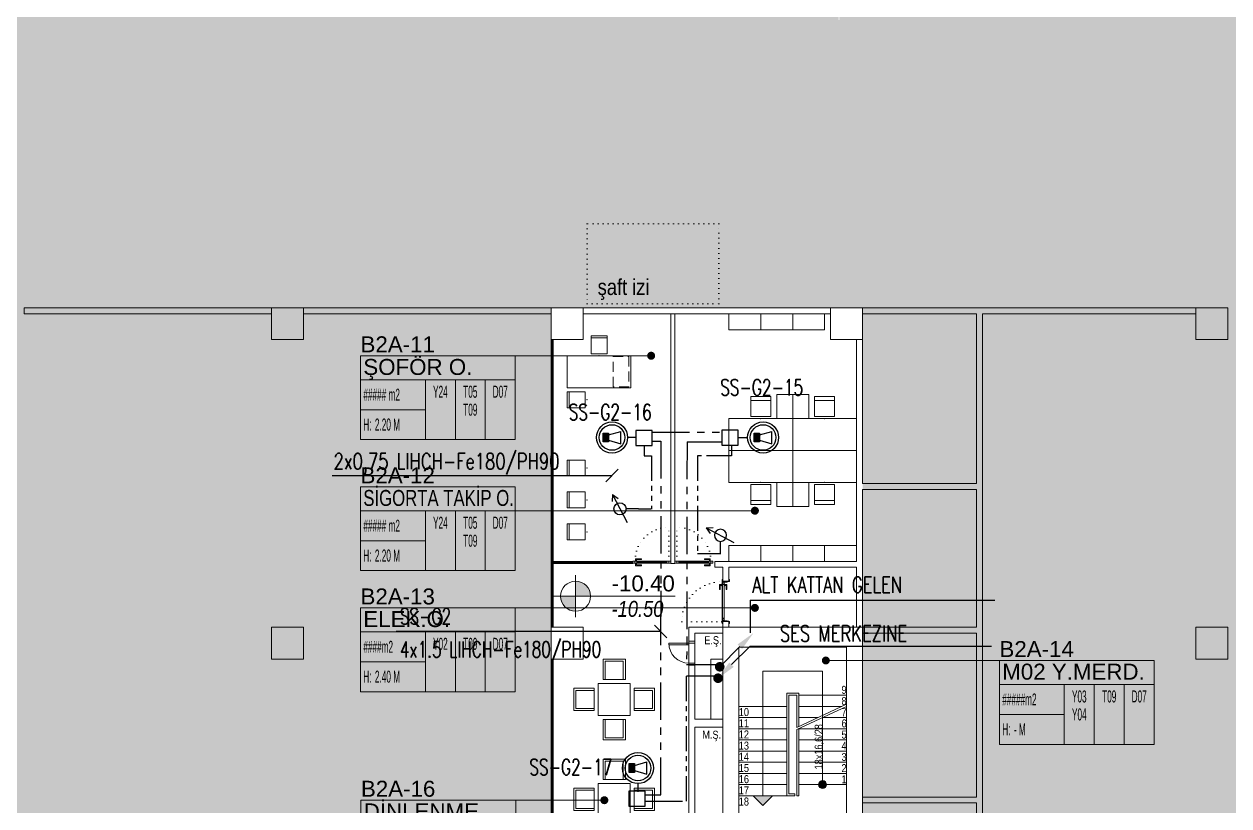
# Model space of a CAD drawing. Header units: metres. Extents: x -13545 to 152404, y -11890 to 28436.
# Drawn here: x 30340 to 33357, y 2833 to 4790 of the extents above; entities that cross this region are included whole.
import ezdxf
from ezdxf.enums import TextEntityAlignment as Align

# ---------------------------------------------------------------- set-up
doc = ezdxf.new("R2010")
doc.units = ezdxf.units.M
doc.header["$LTSCALE"] = 100
doc.header["$MEASUREMENT"] = 0
for name, pattern in [('DOT2', [0.125, 0, -0.125]), ('DOT5', [0.75, 0, -0.75]), ('HIDDEN', [0.375, 0.25, -0.125]), ('PHANTOM2', [1.25, 0.625, -0.125, 0.125, -0.125, 0.125, -0.125])]:
    doc.linetypes.add(name, pattern=pattern)
doc.layers.get('0').update_dxf_attribs({"color": 9, "lineweight": 9})
for name, color, linetype, lineweight in [('00', 9, 'Continuous', 9), ('01', 9, 'Continuous', 9), ('05', 9, 'Continuous', 9), ('06B', 9, 'Continuous', 9), ('06D', 9, 'Continuous', 9), ('09', 9, 'Continuous', 9), ('10', 9, 'Continuous', 9), ('11', 9, 'Continuous', 9), ('15', 9, 'Continuous', 9), ('19', 9, 'Continuous', 9), ('20', 9, 'DOT2', 9), ('21', 9, 'Continuous', 9), ('21_mahal200', 9, 'Continuous', 9), ('E-3W ACİL ANONS İÇİN HOPARLÖR (GÖMME) (YANGINA DAYANIKLI)', 7, 'Continuous', 30), ('E-KABLO', 7, 'Continuous', 30), ('E-OK', 3, 'Continuous', 30), ('E-SES AYAR ANAHTARI', 7, 'Continuous', 30), ('E-YANGIN', 7, 'Continuous', 30), ('E-YAZI', 7, 'Continuous', 30)]:
    doc.layers.add(name, color=color, linetype=linetype, lineweight=lineweight)
doc.styles.add('Arial', font='arial.ttf', dxfattribs={"height": 2.5})
doc.styles.add('ILGAZ', font='txttw.shx')
doc.styles.add('MuuM_TEXT-ITALIC', font='ARIALNI.TTF')
doc.styles.add('MuuM_TEXT-STANDART', font='ARIALN.TTF')
doc.dimstyles.new('MuuM_DIM200', dxfattribs={"dimscale": 20, "dimtxt": 2, "dimasz": 1, "dimexe": 1, "dimexo": 1, "dimgap": 1, "dimtad": 1, "dimdec": 1, "dimrnd": 0.5, "dimdsep": 46, "dimtxsty": 'MuuM_TEXT-STANDART', "dimblk": 'ARCHTICK', "dimcen": 0, "dimdle": 0.15, "dimclrd": 256, "dimclre": 256, "dimclrt": 256, "dimadec": 0, "dimazin": 0, "dimtfac": 5, "dimtdec": 1, "dimtix": 1, "dimtmove": 2, "dimatfit": 3, "dimldrblk": 'DOT', "dimfxl": 3, "dimfxlon": 1, "dimtolj": 1, "dimlwd": -1, "dimlwe": -1, "dimarcsym": 0})

# ---------------------------------------------------------------- blocks, each defined once
blk = doc.blocks.new('100_SES AYAR ANAHTARI')
at = {"layer": 'E-SES AYAR ANAHTARI', "color": 4}
for p, q in [((1.78, 3.25), (-1.69, 1.43)), ((1.78, 3.25), (0.92, 3.28)), ((1.78, 3.25), (1.31, 2.53)), ((0, 0), (0, 1.56))]:
    blk.add_line(p, q, dxfattribs=at)
blk.add_circle((0, 2.32), 0.756, dxfattribs=at)
blk = doc.blocks.new('100_3W ACİL ANONS İÇİN HOPARLÖR (GÖMME) (YANGINA DAYANIKLI)')
at = {"layer": 'E-3W ACİL ANONS İÇİN HOPARLÖR (GÖMME) (YANGINA DAYANIKLI)', "color": 4}
for p, q in [((-1.58, -0.79), (-1.58, 0.79)), ((-1.58, 0.79), (-0.63, 0.79)), ((-0.63, 0.47), (1.58, 1.11)), ((-0.63, 0.79), (-0.63, -0.79)), ((1.58, -1.11), (1.58, 1.11)), ((-0.63, -0.79), (-1.58, -0.79)), ((-0.63, -0.47), (1.58, -1.11))]:
    blk.add_line(p, q, dxfattribs=at)
at = {"layer": 'E-3W ACİL ANONS İÇİN HOPARLÖR (GÖMME) (YANGINA DAYANIKLI)', "color": 3}
for radius in [2.8, 2.3]:
    blk.add_circle((0, 0), radius, dxfattribs=at)
at = {"layer": 'E-3W ACİL ANONS İÇİN HOPARLÖR (GÖMME) (YANGINA DAYANIKLI)', "color": 4}
blk.add_solid([(-1.58, 0.79), (-0.63, 0.79), (-1.58, -0.79), (-0.63, -0.79)], dxfattribs=at)
blk = doc.blocks.new('*U201')
at = {"layer": 'E-OK', "color": 3, "linetype": 'Continuous'}
blk.add_line((84.9, 84.8), (200.6, 200.5), dxfattribs=at)
at = {"layer": 'E-OK', "color": 4, "linetype": 'Continuous', "const_width": 30}
blk.add_lwpolyline([(-15, 0, 1), (15, 0, 1)], format="xyb", close=True, dxfattribs=at)
at = {"layer": 'E-OK', "color": 3, "linetype": 'Continuous'}
blk.add_solid([(99, 70.7), (70.7, 99), (0, 0)], dxfattribs=at)
blk = doc.blocks.new('*U200')
at = {"layer": 'E-OK', "color": 3, "linetype": 'Continuous'}
blk.add_line((-126.3, -126.2), (0, 0), dxfattribs=at)
at = {"layer": 'E-OK', "color": 4, "linetype": 'Continuous', "const_width": 30}
blk.add_lwpolyline([(-15, 0, 1), (15, 0, 1)], format="xyb", close=True, dxfattribs=at)
at = {"layer": 'E-OK', "color": 3, "linetype": 'Continuous'}
blk.add_solid([(-112.2, -140.4), (-140.4, -112.1), (-211.2, -211)], dxfattribs=at)
blk = doc.blocks.new('p-kolon_80x80')
blk.add_lwpolyline([(-40, -40), (40, -40), (40, 40), (-40, 40)], close=True)
blk = doc.blocks.new('2.Bod.Ara.Sitatik Elk.')
at = {"layer": '01'}
blk.add_lwpolyline([(4130, -5950), (4130, -5950), (4130, -5950), (4130, -5400), (4400, -5400), (4400, -5950), (4400, -5950), (4400, -5950), (4440, -5950), (4440, -5350), (4090, -5350), (4090, -5950), (4130, -5950)], dxfattribs=at)
for p in [(3000, -4590), (3700, -4590), (4400, -4590), (5315, -4590), (3000, -5390), (3700, -5390), (5315, -5390)]:
    blk.add_blockref('p-kolon_80x80', p, dxfattribs=at)
blk = doc.blocks.new('p-M01-M02_merdiven-1050')
at = {"layer": '19'}
h = blk.add_hatch(color=256, dxfattribs=at)
h.dxf.hatch_style = 1
edge = h.paths.add_edge_path()
edge.add_arc((210, -344), 10, 270, 630)
h = blk.add_hatch(color=256, dxfattribs=at)
h.dxf.hatch_style = 1
h.paths.add_polyline_path([(84, -372), (36, -372), (60, -396)])
at = {"layer": '19', "linetype": 'Continuous'}
for points in [[(210, -344), (210, -120), (210, -60), (60, -60), (60, -372)], [(145, -200.7), (145, -120), (125, -120), (125, -120), (125, -367), (140, -367), (140, -372), (120, -372), (120, -367), (120, -115), (120, -115), (150, -115), (150, -198.4)], [(150, -120), (270, -120)], [(0, -148), (120, -148)], [(145, -200.7), (270, -142.4)], [(145, -206.3), (270, -148)], [(150, -148), (258, -148)], [(0, -176), (120, -176)], [(150, -176), (198, -176)], [(210, -176), (270, -176)], [(0, -204), (120, -204)], [(150, -204), (270, -204)], [(0, -232), (120, -232)], [(150, -232), (270, -232)], [(0, -260), (120, -260)], [(150, -260), (270, -260)], [(0, -288), (120, -288)], [(150, -288), (270, -288)], [(0, -316), (120, -316)], [(150, -316), (270, -316)], [(0, -344), (120, -344)], [(150, -344), (270, -344)], [(0, -372), (120, -372)]]:
    blk.add_lwpolyline(points, dxfattribs=at)
at = {"layer": '19'}
for points in [[(145, -206.3), (270, -148)], [(150, -204), (150, -372), (150, -372), (145, -372), (145, -372), (145, -206.3)]]:
    blk.add_lwpolyline(points, dxfattribs=at)
blk.add_lwpolyline([(84, -372), (36, -372), (60, -396)], close=True, dxfattribs=at)
blk.add_circle((210, -344), 10, dxfattribs=at)
blk = doc.blocks.new('gr-p-barel kilitli kapı kolu')
at = {"flags": 128}
for points in [[(-0.9, 0.8), (-0.9, 4.9), (-11.7, 4.9), (-11.7, 6.7), (0.9, 6.7), (0.9, 0.8)], [(-0.8, 5), (0.8, 6.6)]]:
    blk.add_lwpolyline(points, dxfattribs=at)
blk.add_lwpolyline([(-2.75, 0), (-2.75, 0.7), (2.75, 0.7), (2.75, 0)])
blk.add_lwpolyline([(-1.3, 0.7), (1.3, 0.7), (1.3, 0.8), (-1.3, 0.8)], close=True)
blk = doc.blocks.new('prf-scr2')
at = {"linetype": 'DOT2', "ltscale": 10}
blk.add_line((0, 0.2), (0, -1.1), dxfattribs=at)
for p, q in [((-0.1, -0.2), (0.1, -0.3)), ((0.1, -0.2), (-0.1, -0.2)), ((0.1, -0.3), (-0.1, -0.3)), ((-0.1, -0.3), (0.1, -0.4)), ((0.1, -0.4), (-0.1, -0.4)), ((0.1, -0.5), (-0.1, -0.4)), ((-0.1, -0.4), (0.1, -0.4)), ((0.1, -0.6), (-0.1, -0.5)), ((-0.1, -0.5), (0.1, -0.5)), ((-0.1, -0.6), (0.1, -0.7)), ((0.1, -0.6), (-0.1, -0.6)), ((-0.1, -0.6), (0.1, -0.6)), ((-0.1, -0.7), (0.1, -0.8)), ((0.1, -0.7), (-0.1, -0.7)), ((-0.1, -0.8), (0.1, -0.8)), ((0.1, -0.8), (-0.1, -0.8)), ((0.1, -0.2), (0, -0.1)), ((0, -0.2), (0.1, -0.2))]:
    blk.add_line(p, q)
blk.add_lwpolyline([(0.2, 0), (-0.2, 0), (-0.2, 0), (-0.1, -0.1), (0.1, -0.1), (0.2, 0), (0.2, 0)], close=True)
for points in [[(0.2, 0), (-0.2, 0)], [(-0.1, -0.1), (-0.1, -0.2), (-0.1, -0.2), (-0.1, -0.2), (-0.1, -0.2), (-0.1, -0.3), (-0.1, -0.3), (-0.1, -0.3), (-0.1, -0.3), (-0.1, -0.4), (-0.1, -0.4), (-0.1, -0.4), (-0.1, -0.4), (-0.1, -0.4), (-0.1, -0.5), (-0.1, -0.5), (-0.1, -0.5), (-0.1, -0.5), (-0.1, -0.5), (-0.1, -0.5), (-0.1, -0.6), (-0.1, -0.6), (-0.1, -0.6), (-0.1, -0.6), (-0.1, -0.6), (-0.1, -0.7), (-0.1, -0.7), (-0.1, -0.7), (-0.1, -0.7), (-0.1, -0.7), (-0.1, -0.8), (-0.1, -0.8), (-0.1, -0.8), (-0.1, -0.8), (0, -0.9), (0, -0.9), (0, -0.9), (0.1, -0.8), (0.1, -0.8), (0.1, -0.7), (0.1, -0.7), (0.1, -0.7), (0.1, -0.7), (0.1, -0.7), (0.1, -0.7), (0.1, -0.6), (0.1, -0.6), (0.1, -0.6), (0.1, -0.6), (0.1, -0.6), (0.1, -0.5), (0.1, -0.5), (0.1, -0.5), (0.1, -0.5), (0.1, -0.4), (0.1, -0.4), (0.1, -0.4), (0.1, -0.4), (0.1, -0.4), (0.1, -0.3), (0.1, -0.3), (0.1, -0.3), (0.1, -0.3), (0.1, -0.3), (0.1, -0.3), (0.1, -0.2), (0.1, -0.2), (0.1, -0.2), (0.1, -0.2), (0.1, -0.2), (0.1, -0.1)]]:
    blk.add_lwpolyline(points)
blk = doc.blocks.new('K-SAC-01')
at = {"layer": '10'}
for points in [[(-4.6, 16.2, -0.414214), (-4.5, 16.3), (-0.1, 16.3, -0.414214), (0, 16.2), (0, 5.9), (0.2, 5.9), (0.2, 16.2, 0.414214), (-0.1, 16.5), (-4.5, 16.5, 0.414214), (-4.8, 16.2), (-4.8, 15.3, 0.414214), (-4.5, 15), (-3.4, 15), (-3.4, 15.2), (-4.5, 15.2, -0.414214), (-4.6, 15.3)], [(0.2, 10.3, -0.414214), (0.5, 10.6), (1.5, 10.6, -0.414214), (1.8, 10.3), (1.8, 3.9, -0.414214), (1.5, 3.6, -0.414214), (1.2, 3.9), (1.2, 4.8), (0.2, 4.8), (0.2, -1.2, -0.414214), (-0.1, -1.5), (-4.5, -1.5, -0.414214), (-4.8, -1.2), (-4.8, -0.3, -0.414214), (-4.5, 0), (-3.4, 0), (-3.4, -0.2), (-4.5, -0.2, 0.414214), (-4.6, -0.3), (-4.6, -1.2, 0.414214), (-4.5, -1.3), (-0.1, -1.3, 0.414214), (0, -1.2), (0, 5), (1.4, 5), (1.4, 3.9, 0.414214), (1.5, 3.8, 0.414214), (1.6, 3.9), (1.6, 10.3, 0.414214), (1.5, 10.4), (0.5, 10.4, 0.414214), (0.4, 10.3), (0.4, 9.4), (0.2, 9.4)], [(-0.4, -2), (1, -1.4), (1, 1.5), (1.2, 1.5), (1.2, -1.5), (-0.3, -2.2, -14.796002)], [(99.8, 10.3, 0.414214), (99.5, 10.6), (98.5, 10.6, 0.414214), (98.2, 10.3), (98.2, 3.9, 0.414214), (98.5, 3.6, 0.414214), (98.8, 3.9), (98.8, 4.8), (99.8, 4.8), (99.8, -1.2, 0.414214), (100.1, -1.5), (104.5, -1.5, 0.414214), (104.8, -1.2), (104.8, -0.3, 0.414214), (104.5, 0), (103.4, 0), (103.4, -0.2), (104.5, -0.2, -0.414214), (104.6, -0.3), (104.6, -1.2, -0.414214), (104.5, -1.3), (100.1, -1.3, -0.414214), (100, -1.2), (100, 5), (98.6, 5), (98.6, 3.9, -0.414214), (98.5, 3.8, -0.414214), (98.4, 3.9), (98.4, 10.3, -0.414214), (98.5, 10.4), (99.5, 10.4, -0.414214), (99.6, 10.3), (99.6, 9.4), (99.8, 9.4)], [(104.6, 16.2, 0.414214), (104.5, 16.3), (100.1, 16.3, 0.414214), (100, 16.2), (100, 5.9), (99.8, 5.9), (99.8, 16.2, -0.414214), (100.1, 16.5), (104.5, 16.5, -0.414214), (104.8, 16.2), (104.8, 15.3, -0.414214), (104.5, 15), (103.4, 15), (103.4, 15.2), (104.5, 15.2, 0.414214), (104.6, 15.3)]]:
    blk.add_lwpolyline(points, format="xyb", close=True, dxfattribs=at)
for points in [[(98.8, 0.1), (98.8, 2.1), (99.1, 2.1), (99.1, 3.2), (1.5, 3.2), (1.5, 2.1), (1.8, 2.1), (1.8, 0.1), (1.5, 0.1), (1.5, 1.9), (1.2, 1.9), (1.2, 3.5), (99.4, 3.5), (99.4, 1.9), (99.1, 1.9), (99.1, 0.1)], [(98.8, 2.1), (98.8, 0.1), (99.4, 0.1), (99.4, -1.5), (1.2, -1.5), (1.2, 0.1), (1.8, 0.1), (1.8, 2.1), (2.1, 2.1), (2.1, -0.1), (1.5, -0.1), (1.5, -1.2), (99.1, -1.2), (99.1, -0.1), (98.5, -0.1), (98.5, 2.1), (98.8, 2.1)]]:
    blk.add_lwpolyline(points, dxfattribs=at)
for points in [[(2.1, 3), (8.1, 3), (8.1, -1), (2.1, -1)], [(2.4, 2.7), (7.8, 2.7), (7.8, -0.7), (2.4, -0.7)], [(98.5, 3), (92.5, 3), (92.5, -1), (98.5, -1)], [(98.2, 2.7), (92.8, 2.7), (92.8, -0.7), (98.2, -0.7)]]:
    blk.add_lwpolyline(points, close=True, dxfattribs=at)
blk.add_circle((-0.9, -2.5), 0.55, dxfattribs=at)
at = {"layer": '20', "linetype": 'HIDDEN'}
for points in [[(-0.2, -1.3), (-0.2, 0), (-1.7, 0), (-1.7, -1.3)], [(-0.4, -2), (-0.4, -0.2), (-1.5, -0.2), (-1.5, -2)]]:
    blk.add_lwpolyline(points, dxfattribs=at)
at = {"layer": '20'}
blk.add_lwpolyline([(-0.9, -2.5), (-0.9, -102.9)], dxfattribs=at)
blk.add_arc((-0.9, -2.5), 100.4, 270, 1.5131, dxfattribs=at)
at = {"layer": '06B'}
blk.add_blockref('gr-p-barel kilitli kapı kolu', (91.4, 3.5), dxfattribs=at)
at = {"layer": '06B', "xscale": -1, "rotation": 180}
blk.add_blockref('gr-p-barel kilitli kapı kolu', (91.4, -1.5), dxfattribs=at)
at = {"layer": '10', "xscale": -1, "rotation": 90}
blk.add_blockref('prf-scr2', (1.5, 1), dxfattribs=at)
at = {"layer": '10', "rotation": 270}
blk.add_blockref('prf-scr2', (99.1, 1.2), dxfattribs=at)
blk = doc.blocks.new('p-masa-80x160')
at = {"linetype": 'DOT5'}
blk.add_lwpolyline([(0, 0), (0, 0)], dxfattribs=at)
blk.add_lwpolyline([(0, 0), (0, -80), (160, -80), (160, 0)], close=True)
at = {"color": 251, "linetype": 'HIDDEN'}
blk.add_lwpolyline([(155, -2), (155, -78), (115, -78), (115, -2)], close=True, dxfattribs=at)
blk = doc.blocks.new('p-sandalye')
blk.add_line((-45, 20), (-45, -20))
blk.add_lwpolyline([(-5, 20), (-50, 20), (-50, -20), (-5, -20)], close=True)
blk.add_point((0, 0.1))
blk = doc.blocks.new('p-çalışma birimi-02')
at = {"rotation": 270}
blk.add_blockref('p-sandalye', (80, -80), dxfattribs=at)
for name, p in [('p-masa-80x160', (0, -80)), ('p-sandalye', (50, -190.1))]:
    blk.add_blockref(name, p)
blk = doc.blocks.new('p-audi-negotiation')
for points in [[(12.06, 140.8), (67.94, 140.8), (67.94, 90), (12.06, 90)], [(17.14, 135.72), (62.86, 135.72), (62.86, 90), (17.14, 90)], [(-60.8, 67.94), (-60.8, 12.06), (-10, 12.06), (-10, 67.94)], [(-55.72, 62.86), (-55.72, 17.14), (-10, 17.14), (-10, 62.86)], [(0, 0), (0, 80), (80, 80), (80, 0)], [(140.8, 67.94), (140.8, 12.06), (90, 12.06), (90, 67.94)], [(135.72, 62.86), (135.72, 17.14), (90, 17.14), (90, 62.86)], [(12.06, -60.8), (67.94, -60.8), (67.94, -10), (12.06, -10)], [(17.14, -55.72), (62.86, -55.72), (62.86, -10), (17.14, -10)]]:
    blk.add_lwpolyline(points, close=True)
blk = doc.blocks.new('prf-10x10')
blk.add_lwpolyline([(-5, -5), (5, -5), (5, 5), (-5, 5)], close=True)
at = {"color": 255}
blk.add_solid([(-5, -5), (5, -5), (-5, 5), (5, 5)], dxfattribs=at)
at = {"layer": '10'}
blk.add_point((0, 0), dxfattribs=at)
blk = doc.blocks.new('p-dog-ser-720')
at = {"layer": '06D'}
for points in [[(0, 0), (0, 715)], [(5, 0), (5, 715)]]:
    blk.add_lwpolyline(points, dxfattribs=at)
at = {"layer": '15'}
blk.add_lwpolyline([(2.5, 0), (2.5, 715)], dxfattribs=at)
at = {"layer": '10', "xscale": 0.5, "yscale": 0.5, "rotation": 180}
for p in [(2.5, 717.5), (2.5, 600), (2.5, 480), (2.5, 360), (2.5, 240), (2.5, 120), (2.5, 2.5)]:
    blk.add_blockref('prf-10x10', p, dxfattribs=at)
blk = doc.blocks.new('p-al-01')
at = {"layer": '06B'}
for points in [[(27, 4.3), (27, 10.6), (42, 10.6), (42, 8.7), (29.3, 8.7), (29.3, 8.7), (29.3, 4.3), (27, 4.3)], [(27, -0.7), (27, -6.9), (42, -6.9), (42, -5), (29.3, -5), (29.3, -5), (29.3, -0.7), (27, -0.7)]]:
    blk.add_lwpolyline(points, dxfattribs=at)
at = {"layer": '06D'}
for p, q in [((115.7, 4.3), (28.8, 4.3)), ((28.8, -0.7), (115.7, -0.7))]:
    blk.add_line(p, q, dxfattribs=at)
at = {"layer": '10'}
for points in [[(25.7, -0.7), (25.7, 4.3), (20.7, 4.3), (20.7, -0.7)], [(30.7, -0.7), (30.7, 4.3), (25.7, 4.3), (25.7, -0.7)], [(110.7, -0.7), (110.7, 4.3), (105.7, 4.3), (105.7, -0.7)], [(115.7, -0.7), (115.7, 4.3), (110.7, 4.3), (110.7, -0.7)]]:
    blk.add_lwpolyline(points, close=True, dxfattribs=at)
at = {"layer": '15'}
blk.add_lwpolyline([(105.7, 1.8), (30.7, 1.8)], dxfattribs=at)
at = {"layer": '20'}
blk.add_lwpolyline([(110.7, -0.7), (110.7, -85.7)], dxfattribs=at)
blk.add_arc((110.7, -0.7), 85, 180, 270, dxfattribs=at)
blk = doc.blocks.new('0_elevationtarget-p-bk')
h = blk.add_hatch(color=250)
h.paths.add_polyline_path([(1.88, 0, 0.414214), (0, 1.88), (0, 0)])
h.paths.add_polyline_path([(0, 0), (-1.88, 0, 0.414214), (0, -1.88)])
blk.add_line((0, -2.62), (0, 2.62))
blk.add_lwpolyline([(12.45, 0), (-3, 0)])
blk.add_circle((0, 0), 1.88)
at = {"style": 'Arial'}
blk.add_attdef('BITMISKOT', text='', height=2, dxfattribs=at).set_placement((4.5, 0), align=Align.BOTTOM_LEFT)
at = {"style": 'MuuM_TEXT-ITALIC'}
blk.add_attdef('FINISHINGFLOORLEVEL', text='', height=2, dxfattribs=at).set_placement((4.5, -0.59), align=Align.TOP_LEFT)
blk = doc.blocks.new('_ArchTick')
at = {"color": 0, "linetype": 'ByBlock', "const_width": 0.15}
blk.add_lwpolyline([(-0.5, -0.5), (0.5, 0.5)], dxfattribs=at)
blk = doc.blocks.new('_Dot')
at = {"color": 0, "linetype": 'ByBlock', "lineweight": -2}
blk.add_line((-0.5, 0), (-1, 0), dxfattribs=at)
at = {"color": 0, "linetype": 'ByBlock', "const_width": 0.5}
blk.add_lwpolyline([(-0.25, 0, 1), (0.25, 0, 1)], format="xyb", close=True, dxfattribs=at)
blk = doc.blocks.new('0_roomno2')
blk.add_lwpolyline([(19.38, -10.5), (0, -10.5), (0, 0), (19.38, 0)], close=True)
for points in [[(0, -3), (19.38, -3)], [(8.12, -3), (8.12, -10.5)], [(11.88, -3), (11.88, -10.5)], [(15.62, -3), (15.62, -10.5)], [(0, -6.75), (8.12, -6.75)]]:
    blk.add_lwpolyline(points)
at = {"style": 'MuuM_TEXT-STANDART', "width": 0.6}
blk.add_text('H:', height=1.5, dxfattribs=at).set_placement((0.35, -8.61), align=Align.MIDDLE_LEFT)
at = {"style": 'Arial'}
blk.add_attdef('ODANO', (0, 1.17), '', height=2, dxfattribs=at)
blk.add_attdef('MEKANADI', text='', height=2, dxfattribs=at).set_placement((0.35, -3), align=Align.BOTTOM_LEFT)
at = {"style": 'MuuM_TEXT-STANDART', "width": 0.6}
for tag, p in [('M2', (0.35, -4.88)), ('TEMIZTAVANYUKSEKLIGI', (1.8, -8.61))]:
    blk.add_attdef(tag, text='', height=1.5, dxfattribs=at).set_placement(p, align=Align.MIDDLE_LEFT)
for tag, p in [('YER01', (10, -4.5)), ('TAVAN01', (13.75, -4.5)), ('DUVAR01', (17.5, -4.5)), ('YER02', (10, -6.75)), ('TAVAN02', (13.75, -6.75)), ('DUVAR02', (17.5, -6.75)), ('YER03', (10, -9)), ('TAVAN03', (13.75, -9)), ('DUVAR03', (17.5, -9))]:
    blk.add_attdef(tag, text='', height=1.5, dxfattribs=at).set_placement(p, align=Align.MIDDLE_CENTER)
blk = doc.blocks.new('p-sandalye-03')
for points in [[(-5, -25.1), (-5, 24.9), (-55, 24.9), (-55, -25.1), (-5, -25.1)], [(-55, 24.9), (-45, 24.9), (-45, -25.1), (-55, -25.1)]]:
    blk.add_lwpolyline(points)
blk.add_point((0, -0.1))
blk = doc.blocks.new('m-calisma unitesi 02')
at = {"ltscale": 0.5}
blk.add_lwpolyline([(-160, 140), (-160, 80), (-120, 80), (-120, 140)], close=True, dxfattribs=at)
blk.add_lwpolyline([(0, 80), (0, 0), (-160, 0), (-160, 80)], close=True)
at = {"linetype": 'DOT5'}
blk.add_lwpolyline([(-160, 80), (-160, 80)], dxfattribs=at)
at = {"rotation": 270}
blk.add_blockref('p-sandalye-03', (-80, 80), dxfattribs=at)
blk = doc.blocks.new('gr-p-birim')
blk.add_lwpolyline([(-0.5, -0.5), (0.5, -0.5), (0.5, 0.5), (-0.5, 0.5)], close=True)
blk = doc.blocks.new('*U341')
at = {"layer": '06D'}
blk.add_lwpolyline([(-2.5, 205), (2.5, 205), (2.5, 0), (-2.5, 0)], close=True, dxfattribs=at)
at = {"layer": '15'}
blk.add_lwpolyline([(0, 200), (0, 5)], dxfattribs=at)
at = {"layer": '10', "xscale": 0.5, "yscale": 0.5, "rotation": 90}
for p in [(0, 202.5), (0, 2.5)]:
    blk.add_blockref('prf-10x10', p, dxfattribs=at)
blk = doc.blocks.new('ttttttttttttt')
for points in [[(3983.5, -30733.6), (3983.5, -30748.6)], [(3988.5, -30733.6), (3983.5, -30733.6)], [(3988.5, -30733.6), (3988.5, -30748.6)], [(4043.5, -30733.6), (4038.5, -30733.6)], [(4038.5, -30733.6), (4038.5, -30748.6)], [(4043.5, -30733.6), (4043.5, -30748.6)], [(3988.5, -30748.6), (3983.5, -30748.6)], [(4034.5, -30748.6), (3988.5, -30748.6)], [(4034.5, -30748.6), (4034.5, -30798.6)], [(4034.5, -30748.6), (4038.5, -30748.6)], [(4043.5, -30748.6), (4038.5, -30748.6)], [(4038.5, -30748.6), (4038.5, -30798.6)]]:
    blk.add_lwpolyline(points)
blk.add_arc((4038.5, -30748.6), 50, 180, 270)
blk = doc.blocks.new('2.Bod.Ara.Mimari Elk.')
at = {"layer": '00'}
for points in [[(2340, -4550), (2960, -4550), (2960, -4565), (2340, -4565)], [(3040, -4550), (3660, -4550), (3660, -4565), (3040, -4565)], [(4360, -4550), (3740, -4550), (3740, -4565), (4360, -4565)]]:
    blk.add_lwpolyline(points, close=True, dxfattribs=at)
for points in [[(4740, -4565), (5275, -4565), (5275, -4550), (4440, -4550), (4440, -4565)], [(4440, -4565), (4725, -4565)], [(4725, -5790), (4725, -5935), (4440, -5935), (4440, -5950), (4740, -5950), (4740, -4565)], [(4725, -4565), (4725, -4990)], [(4740, -5348.6), (4740, -4565)], [(4725, -4975), (4725, -4990), (4440, -4990), (4440, -4630), (4425, -4630), (4425, -5185)], [(4740, -5205), (4740, -5205), (4740, -4975)], [(4425, -5200), (4425, -5350), (4425, -5350), (4440, -5350), (4440, -5005), (4725, -5005), (4725, -5205)], [(4725, -5005), (4725, -5350), (4440, -5350)], [(4105, -5200), (4105, -5235), (4090, -5235), (4090, -5200), (4070, -5200), (4070, -5185), (4105, -5185), (4105, -5185), (4425, -5185)], [(4425, -5200), (4105, -5200)], [(4090, -5350), (4090, -5335), (4105, -5335), (4105, -5350)], [(4090, -5580), (4020, -5580), (4020, -5365), (4090, -5365), (4090, -5350), (4005, -5350), (4005, -5365), (4005, -5365), (4005, -6000), (4090, -6000), (4090, -6090), (4105, -6090), (4105, -5950)], [(4440, -5365), (4725, -5365), (4725, -5775), (4440, -5775), (4440, -5790), (4725, -5790)], [(4090, -5600), (4020, -5600), (4020, -5985), (4090, -5985), (4090, -5950)], [(4740, -5790), (4740, -5766.1)]]:
    blk.add_lwpolyline(points, dxfattribs=at)
at = {"layer": '06D'}
for points in [[(3660, -5350), (3660, -4635)], [(3665, -5350), (3665, -4635)], [(4090, -5430), (4090, -5580), (4060, -5580), (4060, -5430), (4090, -5430)]]:
    blk.add_lwpolyline(points, dxfattribs=at)
at = {"layer": '11'}
blk.add_lwpolyline([(3960, -4565), (3960, -5190), (3970, -5190), (3970, -5185), (3970, -5185), (3970, -4565)], close=True, dxfattribs=at)
at = {"layer": '15'}
blk.add_lwpolyline([(3662.5, -5350), (3662.5, -4635)], dxfattribs=at)
at = {"layer": '20'}
blk.add_lwpolyline([(3750, -4540), (4080, -4540), (4080, -4340), (3750, -4340)], close=True, dxfattribs=at)
at = {"extrusion": (0, 0, -1), "zscale": -1, "rotation": 180}
blk.add_blockref('p-al-01', (-3844.3, -5185.4), dxfattribs=at)
at = {"extrusion": (0, 0, -1), "xscale": -1, "zscale": -1, "rotation": 180}
blk.add_blockref('p-al-01', (-4085.7, -5185.4), dxfattribs=at)
at = {"xscale": -1}
for name, p, rotation in [('*U341', (3865, -5187.5), 90), ('K-SAC-01', (4090, -5335.6), 270), ('ttttttttttttt', (34753.6, -9428.5), 270)]:
    blk.add_blockref(name, p, dxfattribs=dict(at, rotation=rotation))
for name, p in [('p-dog-ser-720', (3660, -6150)), ('p-M01-M02_merdiven-1050', (4130, -5400))]:
    blk.add_blockref(name, p)
at = {"layer": '05', "xscale": 40, "yscale": 80, "rotation": 90}
for p in [(4145, -4585), (4225, -4585), (4305, -4585), (4145, -5165), (4225, -5165), (4305, -5165), (4385, -5165)]:
    blk.add_blockref('gr-p-birim', p, dxfattribs=at)
at = {"layer": '05'}
for name, p in [('p-çalışma birimi-02', (3700, -4590.3)), ('m-calisma unitesi 02', (4425, -4907.5)), ('p-sandalye', (3750, -4951.3)), ('p-sandalye', (3750, -5031.3)), ('p-sandalye', (3750, -5111.3)), ('p-audi-negotiation', (3777.9, -5570.8)), ('p-audi-negotiation', (3777.9, -5820.8))]:
    blk.add_blockref(name, p, dxfattribs=at)
at = {"layer": '05', "xscale": -1}
blk.add_blockref('m-calisma unitesi 02', (4105, -4907.5), dxfattribs=at)
at = {"layer": '05', "rotation": 180}
blk.add_blockref('m-calisma unitesi 02', (4105, -4907.5), dxfattribs=at)
at = {"layer": '05', "xscale": -1, "rotation": 180}
blk.add_blockref('m-calisma unitesi 02', (4425, -4907.5), dxfattribs=at)
at = {"layer": '10', "xscale": 0.5, "yscale": 0.5, "rotation": 180}
for p in [(3662.5, -4632.5), (3662.5, -4742), (3662.5, -4854), (3662.5, -4966), (3662.5, -5078), (3662.5, -5187.5), (3662.5, -5347.5)]:
    blk.add_blockref('prf-10x10', p, dxfattribs=at)
at = {"layer": '21', "xscale": 20, "yscale": 20, "zscale": 20}
blk.add_blockref('0_elevationtarget-p-bk', (3721.3, -5272.2), dxfattribs=at).add_auto_attribs({'BITMISKOT': '-10.40', 'FINISHINGFLOORLEVEL': '-10.50'})
at = {"layer": '21_mahal200'}
ref = blk.add_blockref('0_roomno2', (3182.6, -4670.3), dxfattribs=dict(at, xscale=20, yscale=20, zscale=20))
ref.add_attrib('ODANO', 'B2A-11', (3182.6, -4661.7), dxfattribs={"layer": '0', "height": 40, "style": 'Arial'})
ref.add_attrib('MEKANADI', 'ŞOFÖR O.', dxfattribs={"layer": '0', "height": 40, "style": 'Arial'}).set_placement((3189.6, -4730.3), align=Align.BOTTOM_LEFT)
ref.add_attrib('M2', '##### m2', dxfattribs={"layer": '0', "height": 30, "style": 'MuuM_TEXT-STANDART', "width": 0.6}).set_placement((3189.6, -4767.8), align=Align.MIDDLE_LEFT)
ref.add_attrib('TEMIZTAVANYUKSEKLIGI', '2.20 M', dxfattribs={"layer": '0', "height": 30, "style": 'MuuM_TEXT-STANDART', "width": 0.6}).set_placement((3218.6, -4842.5), align=Align.MIDDLE_LEFT)
ref.add_attrib('YER01', 'Y24', dxfattribs={"layer": '0', "height": 30, "style": 'MuuM_TEXT-STANDART', "width": 0.6}).set_placement((3382.6, -4760.3), align=Align.MIDDLE_CENTER)
ref.add_attrib('TAVAN01', 'T05', dxfattribs={"layer": '0', "height": 30, "style": 'MuuM_TEXT-STANDART', "width": 0.6}).set_placement((3457.6, -4760.3), align=Align.MIDDLE_CENTER)
ref.add_attrib('DUVAR01', 'D07', dxfattribs={"layer": '0', "height": 30, "style": 'MuuM_TEXT-STANDART', "width": 0.6}).set_placement((3532.6, -4760.3), align=Align.MIDDLE_CENTER)
ref.add_attrib('TAVAN02', 'T09', dxfattribs={"layer": '0', "height": 30, "style": 'MuuM_TEXT-STANDART', "width": 0.6}).set_placement((3457.6, -4805.3), align=Align.MIDDLE_CENTER)
ref = blk.add_blockref('0_roomno2', (3182.6, -4998.3), dxfattribs=dict(at, xscale=20, yscale=20, zscale=20))
ref.add_attrib('ODANO', 'B2A-12', (3182.6, -4989.7), dxfattribs={"layer": '0', "height": 40, "style": 'Arial'})
ref.add_attrib('MEKANADI', 'SİGORTA TAKİP O.', dxfattribs={"layer": '0', "height": 40, "style": 'Arial', "width": 0.75}).set_placement((3189.6, -5058.3), align=Align.BOTTOM_LEFT)
ref.add_attrib('M2', '##### m2', dxfattribs={"layer": '0', "height": 30, "style": 'MuuM_TEXT-STANDART', "width": 0.6}).set_placement((3189.6, -5095.8), align=Align.MIDDLE_LEFT)
ref.add_attrib('TEMIZTAVANYUKSEKLIGI', '2.20 M', dxfattribs={"layer": '0', "height": 30, "style": 'MuuM_TEXT-STANDART', "width": 0.6}).set_placement((3218.6, -5170.5), align=Align.MIDDLE_LEFT)
ref.add_attrib('YER01', 'Y24', dxfattribs={"layer": '0', "height": 30, "style": 'MuuM_TEXT-STANDART', "width": 0.6}).set_placement((3382.6, -5088.3), align=Align.MIDDLE_CENTER)
ref.add_attrib('TAVAN01', 'T05', dxfattribs={"layer": '0', "height": 30, "style": 'MuuM_TEXT-STANDART', "width": 0.6}).set_placement((3457.6, -5088.3), align=Align.MIDDLE_CENTER)
ref.add_attrib('DUVAR01', 'D07', dxfattribs={"layer": '0', "height": 30, "style": 'MuuM_TEXT-STANDART', "width": 0.6}).set_placement((3532.6, -5088.3), align=Align.MIDDLE_CENTER)
ref.add_attrib('TAVAN02', 'T09', dxfattribs={"layer": '0', "height": 30, "style": 'MuuM_TEXT-STANDART', "width": 0.6}).set_placement((3457.6, -5133.3), align=Align.MIDDLE_CENTER)
ref = blk.add_blockref('0_roomno2', (3182.6, -5301.5), dxfattribs=dict(at, xscale=20, yscale=20, zscale=20))
ref.add_attrib('ODANO', 'B2A-13', (3182.6, -5292.9), dxfattribs={"layer": '0', "height": 40, "style": 'Arial'})
ref.add_attrib('MEKANADI', 'ELEK.O.', dxfattribs={"layer": '0', "height": 40, "style": 'Arial'}).set_placement((3189.6, -5361.5), align=Align.BOTTOM_LEFT)
ref.add_attrib('M2', '####m2', dxfattribs={"layer": '0', "height": 30, "style": 'MuuM_TEXT-STANDART', "width": 0.6}).set_placement((3189.6, -5399), align=Align.MIDDLE_LEFT)
ref.add_attrib('TEMIZTAVANYUKSEKLIGI', '2.40 M', dxfattribs={"layer": '0', "height": 30, "style": 'MuuM_TEXT-STANDART', "width": 0.6}).set_placement((3218.6, -5473.7), align=Align.MIDDLE_LEFT)
ref.add_attrib('YER01', 'Y02', dxfattribs={"layer": '0', "height": 30, "style": 'MuuM_TEXT-STANDART', "width": 0.6}).set_placement((3382.6, -5391.5), align=Align.MIDDLE_CENTER)
ref.add_attrib('TAVAN01', 'T09', dxfattribs={"layer": '0', "height": 30, "style": 'MuuM_TEXT-STANDART', "width": 0.6}).set_placement((3457.6, -5391.5), align=Align.MIDDLE_CENTER)
ref.add_attrib('DUVAR01', 'D07', dxfattribs={"layer": '0', "height": 30, "style": 'MuuM_TEXT-STANDART', "width": 0.6}).set_placement((3532.6, -5391.5), align=Align.MIDDLE_CENTER)
ref = blk.add_blockref('0_roomno2', (4782.8, -5433.2), dxfattribs=dict(at, xscale=20, yscale=20, zscale=20))
ref.add_attrib('ODANO', 'B2A-14', (4782.8, -5424.6), dxfattribs={"layer": '0', "height": 40, "style": 'Arial'})
ref.add_attrib('MEKANADI', 'M02 Y.MERD.', dxfattribs={"layer": '0', "height": 40, "style": 'Arial'}).set_placement((4789.8, -5493.2), align=Align.BOTTOM_LEFT)
ref.add_attrib('M2', '#####m2', dxfattribs={"layer": '0', "height": 30, "style": 'MuuM_TEXT-STANDART', "width": 0.6}).set_placement((4789.8, -5530.7), align=Align.MIDDLE_LEFT)
ref.add_attrib('TEMIZTAVANYUKSEKLIGI', '- M', dxfattribs={"layer": '0', "height": 30, "style": 'MuuM_TEXT-STANDART', "width": 0.6}).set_placement((4818.8, -5605.4), align=Align.MIDDLE_LEFT)
ref.add_attrib('YER01', 'Y03', dxfattribs={"layer": '0', "height": 30, "style": 'MuuM_TEXT-STANDART', "width": 0.6}).set_placement((4982.8, -5523.2), align=Align.MIDDLE_CENTER)
ref.add_attrib('TAVAN01', 'T09', dxfattribs={"layer": '0', "height": 30, "style": 'MuuM_TEXT-STANDART', "width": 0.6}).set_placement((5057.8, -5523.2), align=Align.MIDDLE_CENTER)
ref.add_attrib('DUVAR01', 'D07', dxfattribs={"layer": '0', "height": 30, "style": 'MuuM_TEXT-STANDART', "width": 0.6}).set_placement((5132.8, -5523.2), align=Align.MIDDLE_CENTER)
ref.add_attrib('YER02', 'Y04', dxfattribs={"layer": '0', "height": 30, "style": 'MuuM_TEXT-STANDART', "width": 0.6}).set_placement((4982.8, -5568.2), align=Align.MIDDLE_CENTER)
ref = blk.add_blockref('0_roomno2', (3183.6, -5783), dxfattribs=dict(at, xscale=20, yscale=20, zscale=20))
ref.add_attrib('ODANO', 'B2A-16', (3183.6, -5774.3), dxfattribs={"layer": '0', "height": 40, "style": 'Arial'})
ref.add_attrib('MEKANADI', 'DİNLENME', dxfattribs={"layer": '0', "height": 40, "style": 'Arial'}).set_placement((3190.6, -5843), align=Align.BOTTOM_LEFT)
ref.add_attrib('M2', '##### m2', dxfattribs={"layer": '0', "height": 30, "style": 'MuuM_TEXT-STANDART', "width": 0.6}).set_placement((3190.6, -5880.5), align=Align.MIDDLE_LEFT)
ref.add_attrib('TEMIZTAVANYUKSEKLIGI', '2.20 M', dxfattribs={"layer": '0', "height": 30, "style": 'MuuM_TEXT-STANDART', "width": 0.6}).set_placement((3219.6, -5955.1), align=Align.MIDDLE_LEFT)
ref.add_attrib('YER01', 'Y24', dxfattribs={"layer": '0', "height": 30, "style": 'MuuM_TEXT-STANDART', "width": 0.6}).set_placement((3383.6, -5873), align=Align.MIDDLE_CENTER)
ref.add_attrib('TAVAN01', 'T05', dxfattribs={"layer": '0', "height": 30, "style": 'MuuM_TEXT-STANDART', "width": 0.6}).set_placement((3458.6, -5873), align=Align.MIDDLE_CENTER)
ref.add_attrib('DUVAR01', 'D07', dxfattribs={"layer": '0', "height": 30, "style": 'MuuM_TEXT-STANDART', "width": 0.6}).set_placement((3533.6, -5873), align=Align.MIDDLE_CENTER)
ref.add_attrib('TAVAN02', 'T09', dxfattribs={"layer": '0', "height": 30, "style": 'MuuM_TEXT-STANDART', "width": 0.6}).set_placement((3458.6, -5918), align=Align.MIDDLE_CENTER)
at = {"layer": '21', "style": 'MuuM_TEXT-STANDART'}
for s, height, p in [('şaft izi ', 40, (3776.5, -4518.2)), ('E.Ş.', 20, (4043.5, -5392.4)), ('10', 20, (4130, -5572.3)), ('11', 20, (4130, -5600.3)), ('M.Ş.', 20, (4038.6, -5629.1)), ('12', 20, (4130, -5628.3)), ('13', 20, (4130, -5656.3)), ('14', 20, (4130, -5684.3)), ('15', 20, (4130, -5712.3)), ('16', 20, (4130, -5740.3)), ('17', 20, (4130, -5768.3)), ('18', 20, (4130, -5796.3))]:
    blk.add_text(s, height=height, dxfattribs=at).set_placement(p)
for s, p in [('9', (4400, -5516.7)), ('8', (4400, -5544.7)), ('7', (4400, -5572.7)), ('6', (4400, -5600.7)), ('5', (4400, -5628.7)), ('4', (4400, -5656.7)), ('3', (4400, -5684.7)), ('2', (4400, -5712.7)), ('1', (4400, -5740.7))]:
    blk.add_text(s, height=20, dxfattribs=at).set_placement(p, align=Align.RIGHT)
blk.add_text('18x16,6/28', height=20, rotation=90, dxfattribs=at).set_placement((4340, -5592.6), align=Align.RIGHT)
at = {"layer": '21_mahal200'}
for points in [[(3910.5, -4670.3), (3570.1, -4670.3)], [(4170.3, -5058.3), (3570.1, -5058.3)], [(4170.3, -5301.5), (3570.1, -5301.5)], [(4348, -5433.2), (4782.8, -5433.2)], [(3793.3, -5783), (3571.1, -5783)]]:
    blk.add_leader(points, dimstyle='MuuM_DIM200', override={"dimasz": 1, "dimfxl": 10}, dxfattribs=at)

msp = doc.modelspace()

# ---------------------------------------------------------------- hatches: boundary and pattern name
at = {"layer": '09'}
h = msp.add_hatch(dxfattribs=at)
h.set_pattern_fill('DOTS', color=254, scale=500, style=0)
h.paths.add_polyline_path([(36440, 0), (35520, 0), (35525, 3280), (34820, 3280), (34820, 2400), (34470, 2400), (34470, 3000), (34820, 3000), (34820, 3280), (35525, 3280), (35525, 4080), (36440, 4080), (36440, 4815), (37107.6, 4815), (37126.2, 4852.7), (37840, 4695.3), (37840, 5012.9), (37032, 5412.5), (34612.7, 6498.2), (32733, 7160.3), (31694.6, 7435.8), (30863.6, 8784.4), (29981.2, 8784.4), (28060, 7479.7), (28040, 7466.1), (28040, 6780), (28745, 6780), (28745, 6430), (28040, 6430), (28040, 0), (28040, -500), (36440, -500)])
h.paths.add_polyline_path([(31660, 2400), (32440, 2400), (32440, 4080), (31660, 4080)], flags=16)
h.paths.add_polyline_path([(32380, 4800), (32381.6, 4800), (32381.6, 5000), (32385.5, 5000), (32385.5, 5350), (32380, 5350)], flags=16)
h.paths.add_polyline_path([(29210, 2690), (28860, 2690), (28860, 3280), (29210, 3280)], flags=16)
h.paths.add_polyline_path([(33355, 6040), (32690, 6040), (32690, 6390), (33355, 6390), (33355, 6670)], flags=16)

# ---------------------------------------------------------------- linework, layer by layer
at = {"layer": 'E-KABLO', "color": 5, "linetype": 'PHANTOM2'}
for p, q in [((31872.3, 3755), (31851.4, 3755)), ((32128.6, 3755), (32151.9, 3755)), ((31877.5, 2888.6), (31877.5, 2867.7))]:
    msp.add_line(p, q, dxfattribs=at)
at = {"layer": 'E-KABLO', "color": 6, "linetype": 'PHANTOM2', "ltscale": 1.5}
for p, q in [((31912.9, 3768.2), (32087.9, 3768.2)), ((31912.9, 3745.9), (31934.4, 3745.9)), ((31934.4, 3745.9), (31934.4, 3307.3)), ((32000.3, 3744.1), (31999.4, 3185.6)), ((32000.3, 3744.1), (32087.9, 3744.1)), ((31934.4, 2860.3), (31934.4, 3307.8)), ((32075, 3185.6), (31999.4, 3185.6)), ((32075, 3157.6), (31999.4, 3157.6)), ((31895.4, 2860.3), (31934.4, 2860.3)), ((31895.4, 2845), (31999.4, 2845))]:
    msp.add_line(p, q, dxfattribs=at)
at = {"layer": 'E-KABLO', "color": 3, "linetype": 'PHANTOM2'}
for p, q in [((31892.6, 3734.7), (31892.6, 3709.1)), ((32111.9, 3736.2), (32111.9, 3708.8)), ((31892.6, 3709.1), (31911.4, 3709.1)), ((31911.4, 3709.1), (31911.4, 3576)), ((32111.9, 3708.8), (32026.3, 3708.8)), ((32026.3, 3708.8), (32026.3, 3463.9)), ((31878.8, 3576.4), (31909.7, 3576.4)), ((32084.7, 3463.9), (32026.3, 3463.9))]:
    msp.add_line(p, q, dxfattribs=at)
at = {"layer": 'E-KABLO', "color": 7}
for p, q in [((31828.2, 3675.7), (31796.8, 3644.3)), ((31918.7, 3284.9), (31950.1, 3253.5))]:
    msp.add_line(p, q, dxfattribs=at)
at = {"layer": 'E-KABLO', "color": 6, "linetype": 'PHANTOM2'}
msp.add_line((31999.4, 2845), (31999.4, 3157.6), dxfattribs=at)
at = {"layer": 'E-YANGIN'}
for p, q in [((31111.7, 3660), (31812.5, 3660)), ((32158.5, 3348.2), (32771.3, 3348.2)), ((32158.5, 3348.2), (32158.5, 3265.8)), ((31934.4, 3269.2), (31271.7, 3269.2)), ((32158.2, 3232.6), (32762.9, 3232.6))]:
    msp.add_line(p, q, dxfattribs=at)
at = {"layer": 'E-YAZI', "color": 3, "linetype": 'Continuous', "ltscale": 100}
for points in [[(31872.3, 3734.7), (31912.9, 3734.7), (31912.9, 3772.3), (31872.3, 3772.3)], [(32087.9, 3736.2), (32128.6, 3736.2), (32128.6, 3773.8), (32087.9, 3773.8)], [(31854.7, 2832.1), (31895.4, 2832.1), (31895.4, 2869.7), (31854.7, 2869.7)]]:
    msp.add_lwpolyline(points, close=True, dxfattribs=at)

# ---------------------------------------------------------------- block references
at = {"layer": '06D'}
for name in ['2.Bod.Ara.Sitatik Elk.', '2.Bod.Ara.Mimari Elk.']:
    msp.add_blockref(name, (28000, 8630), dxfattribs=at)
at = {"layer": 'E-3W ACİL ANONS İÇİN HOPARLÖR (GÖMME) (YANGINA DAYANIKLI)', "xscale": 13.92222222222222, "yscale": 13.92222222222222, "zscale": 13.92222222222222}
for p in [(31812.5, 3755), (32190.8, 3755), (31877.5, 2927.5)]:
    msp.add_blockref('100_3W ACİL ANONS İÇİN HOPARLÖR (GÖMME) (YANGINA DAYANIKLI)', p, dxfattribs=at)
at = {"layer": 'E-OK', "xscale": -0.4, "yscale": 0.4, "zscale": 0.4}
for name, p, rotation in [('*U200', (32082.3, 3181), 90), ('*U201', (32078, 3152.4), 270)]:
    msp.add_blockref(name, p, dxfattribs=dict(at, rotation=rotation))
at = {"layer": 'E-SES AYAR ANAHTARI', "xscale": 20, "yscale": 20, "zscale": 20, "rotation": 89.99999999999999}
msp.add_blockref('100_SES AYAR ANAHTARI', (31878.8, 3576.4), dxfattribs=at)
at = {"layer": 'E-SES AYAR ANAHTARI', "xscale": -20, "yscale": 20, "zscale": 20}
msp.add_blockref('100_SES AYAR ANAHTARI', (32084.1, 3463.8), dxfattribs=at)

# ---------------------------------------------------------------- texts
at = {"layer": 'E-YAZI', "color": 3, "style": 'ILGAZ'}
for s, width, p in [('SS-G2-15', 0.7, (32083.6, 3860.6)), ('SS-G2-16', 0.7, (31704, 3798.8)), ('2x0,75 LIHCH-Fe180/PH90', 0.75, (31115.2, 3675.6)), ('ALT KATTAN GELEN', 0.75, (32163.9, 3366.5)), ('SS-G2', 0.7, (31281.3, 3287.5)), ('SES MERKEZINE', 0.75, (32232.9, 3244.5)), ('4x1.5 LIHCH-Fe180/PH90', 0.7, (31281.3, 3204.6)), ('SS-G2-17', 0.7, (31605.6, 2910))]:
    msp.add_text(s, height=40, dxfattribs=dict(at, width=width)).set_placement(p)

doc.saveas('drawing.dxf')
